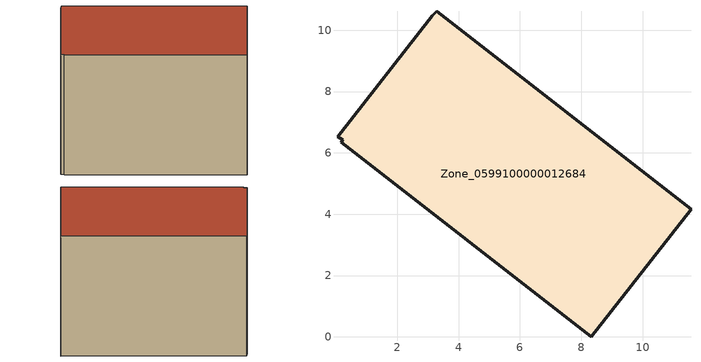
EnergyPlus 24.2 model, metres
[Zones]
Zone_0599100000012684
 floor ground (C_G): 0.05,6.53 3.14,10.47 3.28,10.62 11.58,4.16 8.32,0 0.16,6.34 0.22,6.42 z3.97
 wall outside (C_F): 3.14,10.47 0.05,6.53 0.22,6.42 0.16,6.34 8.32,0 11.58,4.16 3.28,10.62 3.14,10.47 z3.97:11.91
 roof outside (C_R): 11.58,4.16 3.28,10.62 3.14,10.47 0.05,6.53 0.22,6.42 0.16,6.34 8.32,0 z11.91
[BUILDING]
Pand.0599100000012684: North Axis=0; Terrain=City; Loads Convergence Tolerance Value=0.04; Temperature Convergence Tolerance Value=0.4; Solar Distribution=FullExterior; Maximum Number of Warmup Days=25; Minimum Number of Warmup Days=1
[Site:Location]
Rotterdam.The.Hague.AP_ZH_NLD Design_Conditions: Latitude=51.96; Longitude=4.45; Time Zone=1; Elevation=-4.5
[SITE:GROUNDTEMPERATURE:BUILDINGSURFACE]
18, 18, 18, 18, 18, 18, 18, 18, 18, 18, 18, 18
[MATERIAL] Thermal Absorptance=0.9; Solar Absorptance=0.7; Visible Absorptance=0.7
Name | Roughness | Thickness | Conductivity | Density | Specific Heat
G.TC.1975-1991 | MediumSmooth | 0.15 | 0.288461 | 540 | 1210
F.TC.1975-1991 | Rough | 0.3 | 0.230769 | 1920 | 840
R.TC.1975-1991 | MediumRough | 0.2 | 0.153846 | 1500 | 1000
[CONSTRUCTION]
C_G: G.TC.1975-1991
C_F: F.TC.1975-1991
C_R: R.TC.1975-1991
[ZONE]
Zone_0599100000012684: Type=1; Multiplier=1; Ceiling Height=Autocalculate; Volume=Autocalculate; Floor Area=autocalculate; Part of Total Floor Area=Yes
[ZONEINFILTRATION:DESIGNFLOWRATE]
Infil_Zone_0599100000012684: Zone or ZoneList or Space or SpaceList=Zone_0599100000012684; Schedule=AlwaysOn; Design Flow Rate Calculation Method=Flow/Area; Flow Rate per Floor Area=0.003; Constant Term Coefficient=1; Temperature Term Coefficient=0; Velocity Term Coefficient=0; Velocity Squared Term Coefficient=0
[HVACTEMPLATE:ZONE:IDEALLOADSAIRSYSTEM]
Zone_0599100000012684: Maximum Heating Supply Air Temperature=50; Minimum Cooling Supply Air Temperature=13; Maximum Heating Supply Air Humidity Ratio=0.0156; Minimum Cooling Supply Air Humidity Ratio=0.0077; Heating Limit=NoLimit; Cooling Limit=NoLimit; Dehumidification Control Type=ConstantSensibleHeatRatio; Cooling Sensible Heat Ratio=0.7; Dehumidification Setpoint=60; Humidification Control Type=None; Humidification Setpoint=30; Outdoor Air Method=None; Outdoor Air Flow Rate per Person=0.00944; Outdoor Air Flow Rate per Zone Floor Area=0; Outdoor Air Flow Rate per Zone=0; Demand Controlled Ventilation Type=None; Outdoor Air Economizer Type=NoEconomizer; Heat Recovery Type=None; Sensible Heat Recovery Effectiveness=0.7; Latent Heat Recovery Effectiveness=0.65
[ZONECONTROL:THERMOSTAT]
ThermostatControl_Zone_0599100000012684: Zone or ZoneList=Zone_0599100000012684; Control Type Schedule=DualSetpointControlType; Control 1=Thermostat_Zone_0599100000012684; Temperature Difference Between Cutout And Setpoint=0
[THERMOSTATSETPOINT:DUALSETPOINT]
Thermostat_Zone_0599100000012684: Heating Setpoint Temperature Schedule=HeatingSetpoint_Zone_0599100000012684; Cooling Setpoint Temperature Schedule=CoolingSetpoint_Zone_0599100000012684
[SCHEDULE:COMPACT]
HeatingSetpoint_Zone_0599100000012684: Through: 12/31, For: AllDays, Until: 24:00, 21
CoolingSetpoint_Zone_0599100000012684: Through: 12/31, For: AllDays, Until: 24:00, 24
DualSetpointControlType: Through: 12/31, For: AllDays, Until: 24:00, 4
AlwaysOn: Through: 12/31, For: AllDays, Until: 24:00, 1
